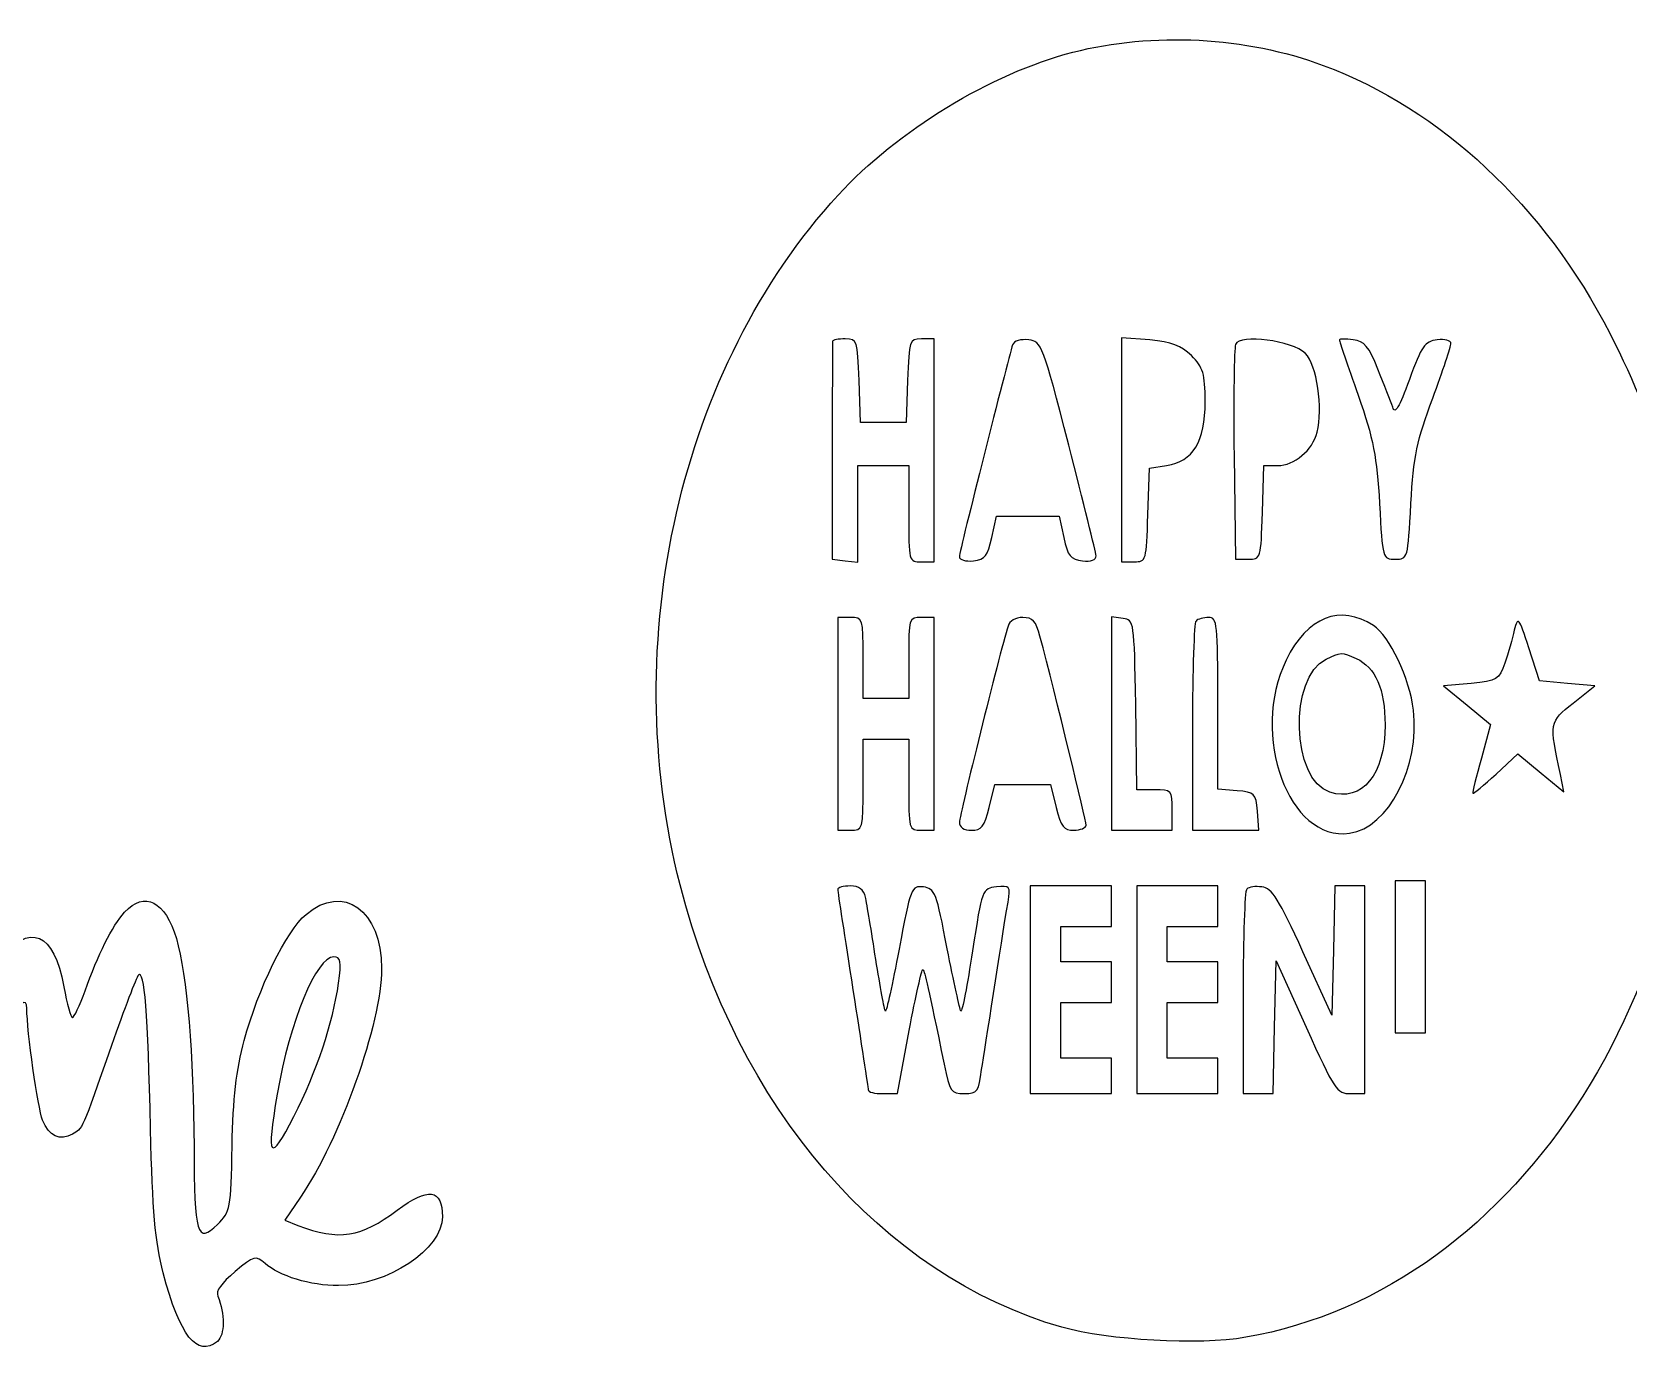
# Model space of a CAD drawing. Header units: centimetres. Extents: x -17.1 to 16.9, y -17.2 to 17.
# Drawn here: x -8.89 to 2.22, y -17.22 to -7.99 of the extents above; entities that cross this region are included whole.
import ezdxf

# ---------------------------------------------------------------- set-up
doc = ezdxf.new("R2010")
doc.units = ezdxf.units.CM
doc.header["$MEASUREMENT"] = 0
doc.layers.add('Layer 1', color=7, linetype='Continuous')

msp = doc.modelspace()

# ---------------------------------------------------------------- linework, layer by layer
at = {"layer": 'Layer 1'}
for points, knots in [([(-1.64394, -8.128), (-2.21544, -8.27617), (-2.86808, -8.67481), (-3.2773, -9.12283), (-3.2773, -9.12283), (-4.37797, -10.3258), (-4.81188, -12.22375), (-4.37797, -13.92766), (-4.37797, -13.92766), (-3.97933, -15.47988), (-2.97391, -16.64758), (-1.72155, -17.00741), (-1.72155, -17.00741), (-1.39347, -17.09913), (-0.76905, -17.13441), (-0.44097, -17.07797), (-0.44097, -17.07797), (1.48167, -16.74283), (2.85397, -14.57325), (2.67406, -12.16025), (2.67406, -12.16025), (2.61762, -11.40178), (2.4377, -10.75619), (2.0955, -10.08944), (2.0955, -10.08944), (1.63689, -9.19691), (0.92075, -8.52663), (0.09878, -8.21972), (0.09878, -8.21972), (-0.44097, -8.01864), (-1.08655, -7.98689), (-1.64394, -8.128)], [0, 0, 0, 0, 0.11111111, 0.11111111, 0.11111111, 0.11111111, 0.22222222, 0.22222222, 0.22222222, 0.22222222, 0.33333333, 0.33333333, 0.33333333, 0.33333333, 0.44444444, 0.44444444, 0.44444444, 0.44444444, 0.55555556, 0.55555556, 0.55555556, 0.55555556, 0.66666667, 0.66666667, 0.66666667, 0.66666667, 0.77777778, 0.77777778, 0.77777778, 0.77777778, 1, 1, 1, 1]), ([(-0.02469, -10.22703), (0.05292, -10.30111), (0.09878, -10.61156), (0.05645, -10.77384), (0.05645, -10.77384), (0.0247, -10.90084), (-0.1023, -11.00667), (-0.21872, -11.00667), (-0.21872, -11.00667), (-0.21872, -11.00667), (-0.31397, -11.00667), (-0.31397, -11.00667), (-0.31397, -11.00667), (-0.31397, -11.00667), (-0.32455, -11.33123), (-0.32455, -11.33123), (-0.32455, -11.33123), (-0.33513, -11.65579), (-0.33513, -11.65931), (-0.42333, -11.65931), (-0.42333, -11.65931), (-0.42333, -11.65931), (-0.51152, -11.65931), (-0.51152, -11.65931), (-0.51152, -11.65931), (-0.51152, -11.65931), (-0.5221, -10.93612), (-0.5221, -10.93612), (-0.5221, -10.93612), (-0.52563, -10.54101), (-0.5221, -10.19176), (-0.51152, -10.16354), (-0.51152, -10.16354), (-0.4833, -10.08946), (-0.11641, -10.13532), (-0.02469, -10.22704), (-0.02469, -10.22704), (-0.02469, -10.22704), (-0.02469, -10.22703), (-0.02469, -10.22703)], [0, 0, 0, 0, 0.09090909, 0.09090909, 0.09090909, 0.09090909, 0.18181818, 0.18181818, 0.18181818, 0.18181818, 0.27272727, 0.27272727, 0.27272727, 0.27272727, 0.36363636, 0.36363636, 0.36363636, 0.36363636, 0.45454545, 0.45454545, 0.45454545, 0.45454545, 0.54545455, 0.54545455, 0.54545455, 0.54545455, 0.63636364, 0.63636364, 0.63636364, 0.63636364, 0.72727273, 0.72727273, 0.72727273, 0.72727273, 0.81818182, 0.81818182, 0.81818182, 0.81818182, 1, 1, 1, 1]), ([(-3.13267, -10.414), (-3.13267, -10.414), (-3.12209, -10.70681), (-3.12209, -10.70681), (-3.12209, -10.70681), (-3.12209, -10.70681), (-2.96334, -10.70681), (-2.96334, -10.70681), (-2.96334, -10.70681), (-2.96334, -10.70681), (-2.80459, -10.70681), (-2.80459, -10.70681), (-2.80459, -10.70681), (-2.80459, -10.70681), (-2.79401, -10.414), (-2.79401, -10.414), (-2.79401, -10.414), (-2.78343, -10.13178), (-2.78343, -10.12472), (-2.69876, -10.12472), (-2.69876, -10.12472), (-2.69876, -10.12472), (-2.61057, -10.12472), (-2.61057, -10.12472), (-2.61057, -10.12472), (-2.61057, -10.12472), (-2.61057, -10.90083), (-2.61057, -10.90083), (-2.61057, -10.90083), (-2.61057, -10.90083), (-2.61057, -11.67694), (-2.61057, -11.67694), (-2.61057, -11.67694), (-2.61057, -11.67694), (-2.69876, -11.67694), (-2.69876, -11.67694), (-2.69876, -11.67694), (-2.78695, -11.67694), (-2.78695, -11.67694), (-2.78695, -11.3418), (-2.78695, -11.3418), (-2.78695, -11.3418), (-2.78695, -11.00666), (-2.78695, -11.00666), (-2.78695, -11.00666), (-2.78695, -11.00666), (-2.96334, -11.00666), (-2.96334, -11.00666), (-2.96334, -11.00666), (-2.96334, -11.00666), (-3.13973, -11.00666), (-3.13973, -11.00666), (-3.13973, -11.00666), (-3.13973, -11.00666), (-3.13973, -11.34533), (-3.13973, -11.34533), (-3.13973, -11.34533), (-3.13973, -11.34533), (-3.13973, -11.68047), (-3.13973, -11.68047), (-3.13973, -11.68047), (-3.13973, -11.68047), (-3.22792, -11.66989), (-3.22792, -11.66989), (-3.22792, -11.66989), (-3.22792, -11.66989), (-3.31964, -11.65931), (-3.31964, -11.65931), (-3.31964, -11.65931), (-3.31964, -11.65931), (-3.31964, -10.90789), (-3.31964, -10.90789), (-3.31964, -10.90789), (-3.31964, -10.49867), (-3.31611, -10.15295), (-3.31611, -10.14236), (-3.31611, -10.14236), (-3.31611, -10.13178), (-3.2773, -10.12472), (-3.22792, -10.12472), (-3.22792, -10.12472), (-3.14325, -10.12472), (-3.14325, -10.13178), (-3.13267, -10.414)], [0, 0, 0, 0, 0.04545455, 0.04545455, 0.04545455, 0.04545455, 0.09090909, 0.09090909, 0.09090909, 0.09090909, 0.13636364, 0.13636364, 0.13636364, 0.13636364, 0.18181818, 0.18181818, 0.18181818, 0.18181818, 0.22727273, 0.22727273, 0.22727273, 0.22727273, 0.27272727, 0.27272727, 0.27272727, 0.27272727, 0.31818182, 0.31818182, 0.31818182, 0.31818182, 0.36363636, 0.36363636, 0.36363636, 0.36363636, 0.40909091, 0.40909091, 0.40909091, 0.40909091, 0.45454545, 0.45454545, 0.45454545, 0.45454545, 0.5, 0.5, 0.5, 0.5, 0.54545455, 0.54545455, 0.54545455, 0.54545455, 0.59090909, 0.59090909, 0.59090909, 0.59090909, 0.63636364, 0.63636364, 0.63636364, 0.63636364, 0.68181818, 0.68181818, 0.68181818, 0.68181818, 0.72727273, 0.72727273, 0.72727273, 0.72727273, 0.77272727, 0.77272727, 0.77272727, 0.77272727, 0.81818182, 0.81818182, 0.81818182, 0.81818182, 0.86363636, 0.86363636, 0.86363636, 0.86363636, 0.90909091, 0.90909091, 0.90909091, 0.90909091, 1, 1, 1, 1]), ([(-1.67217, -10.86556), (-1.56986, -11.2642), (-1.4852, -11.60992), (-1.48167, -11.63462), (-1.48167, -11.63462), (-1.48167, -11.66637), (-1.51695, -11.67695), (-1.57692, -11.6699), (-1.57692, -11.6699), (-1.66159, -11.65932), (-1.67923, -11.63815), (-1.70745, -11.50762), (-1.70745, -11.50762), (-1.70745, -11.50762), (-1.7392, -11.35945), (-1.7392, -11.35945), (-1.7392, -11.35945), (-1.7392, -11.35945), (-1.95792, -11.35945), (-1.95792, -11.35945), (-1.95792, -11.35945), (-1.95792, -11.35945), (-2.17664, -11.35945), (-2.17664, -11.35945), (-2.17664, -11.35945), (-2.17664, -11.35945), (-2.20839, -11.50762), (-2.20839, -11.50762), (-2.20839, -11.50762), (-2.23661, -11.63815), (-2.25425, -11.65931), (-2.33539, -11.6699), (-2.33539, -11.6699), (-2.39183, -11.67696), (-2.43417, -11.66284), (-2.43417, -11.64168), (-2.43417, -11.64168), (-2.43417, -11.60287), (-2.09903, -10.27996), (-2.06375, -10.16707), (-2.06375, -10.16707), (-2.05317, -10.13885), (-2.00731, -10.12474), (-1.95086, -10.13179), (-1.95086, -10.13179), (-1.86267, -10.14237), (-1.85208, -10.16354), (-1.67217, -10.86557), (-1.67217, -10.86557), (-1.67217, -10.86557), (-1.67217, -10.86556), (-1.67217, -10.86556)], [0, 0, 0, 0, 0.07142857, 0.07142857, 0.07142857, 0.07142857, 0.14285714, 0.14285714, 0.14285714, 0.14285714, 0.21428571, 0.21428571, 0.21428571, 0.21428571, 0.28571429, 0.28571429, 0.28571429, 0.28571429, 0.35714286, 0.35714286, 0.35714286, 0.35714286, 0.42857143, 0.42857143, 0.42857143, 0.42857143, 0.5, 0.5, 0.5, 0.5, 0.57142857, 0.57142857, 0.57142857, 0.57142857, 0.64285714, 0.64285714, 0.64285714, 0.64285714, 0.71428571, 0.71428571, 0.71428571, 0.71428571, 0.78571429, 0.78571429, 0.78571429, 0.78571429, 0.85714286, 0.85714286, 0.85714286, 0.85714286, 1, 1, 1, 1]), ([(-0.81844, -10.24114), (-0.7373, -10.32581), (-0.72319, -10.36461), (-0.72319, -10.56217), (-0.72319, -10.56217), (-0.72319, -10.84086), (-0.80786, -10.97845), (-0.9913, -11.00667), (-0.9913, -11.00667), (-0.9913, -11.00667), (-1.11124, -11.02431), (-1.11124, -11.02431), (-1.11124, -11.02431), (-1.11124, -11.02431), (-1.12182, -11.34887), (-1.12182, -11.34887), (-1.12182, -11.34887), (-1.1324, -11.6699), (-1.1324, -11.67695), (-1.21707, -11.67695), (-1.21707, -11.67695), (-1.21707, -11.67695), (-1.30526, -11.67695), (-1.30526, -11.67695), (-1.30526, -11.67695), (-1.30526, -11.67695), (-1.30526, -10.89731), (-1.30526, -10.89731), (-1.30526, -10.89731), (-1.30526, -10.89731), (-1.30526, -10.11767), (-1.30526, -10.11767), (-1.30526, -10.11767), (-1.30526, -10.11767), (-1.1077, -10.13178), (-1.1077, -10.13178), (-1.1077, -10.13178), (-0.95601, -10.14589), (-0.89251, -10.17059), (-0.81842, -10.24114), (-0.81842, -10.24114), (-0.81842, -10.24114), (-0.81844, -10.24114), (-0.81844, -10.24114)], [0, 0, 0, 0, 0.08333333, 0.08333333, 0.08333333, 0.08333333, 0.16666667, 0.16666667, 0.16666667, 0.16666667, 0.25, 0.25, 0.25, 0.25, 0.33333333, 0.33333333, 0.33333333, 0.33333333, 0.41666667, 0.41666667, 0.41666667, 0.41666667, 0.5, 0.5, 0.5, 0.5, 0.58333333, 0.58333333, 0.58333333, 0.58333333, 0.66666667, 0.66666667, 0.66666667, 0.66666667, 0.75, 0.75, 0.75, 0.75, 0.83333333, 0.83333333, 0.83333333, 0.83333333, 1, 1, 1, 1]), ([(0.47978, -10.33639), (0.52211, -10.44222), (0.56797, -10.56217), (0.58209, -10.60097), (0.58209, -10.60097), (0.5962, -10.65389), (0.62795, -10.6045), (0.69851, -10.40694), (0.69851, -10.40694), (0.78318, -10.17411), (0.80434, -10.14236), (0.89254, -10.13177), (0.89254, -10.13177), (0.94546, -10.12471), (0.98779, -10.1353), (0.98779, -10.15646), (0.98779, -10.15646), (0.98779, -10.17763), (0.93135, -10.34696), (0.86079, -10.53746), (0.86079, -10.53746), (0.75143, -10.83027), (0.72673, -10.94315), (0.7091, -11.27124), (0.7091, -11.27124), (0.68793, -11.65577), (0.68793, -11.6593), (0.59974, -11.6593), (0.59974, -11.6593), (0.51155, -11.6593), (0.51155, -11.65577), (0.49038, -11.27124), (0.49038, -11.27124), (0.47274, -10.95021), (0.44805, -10.81968), (0.34221, -10.5163), (0.34221, -10.5163), (0.26813, -10.31169), (0.21168, -10.13883), (0.21168, -10.13177), (0.21168, -10.13177), (0.21168, -10.12471), (0.25401, -10.12471), (0.30693, -10.13177), (0.30693, -10.13177), (0.38454, -10.13883), (0.41629, -10.17763), (0.47979, -10.33638), (0.47979, -10.33638), (0.47979, -10.33638), (0.47978, -10.33639), (0.47978, -10.33639)], [0, 0, 0, 0, 0.07142857, 0.07142857, 0.07142857, 0.07142857, 0.14285714, 0.14285714, 0.14285714, 0.14285714, 0.21428571, 0.21428571, 0.21428571, 0.21428571, 0.28571429, 0.28571429, 0.28571429, 0.28571429, 0.35714286, 0.35714286, 0.35714286, 0.35714286, 0.42857143, 0.42857143, 0.42857143, 0.42857143, 0.5, 0.5, 0.5, 0.5, 0.57142857, 0.57142857, 0.57142857, 0.57142857, 0.64285714, 0.64285714, 0.64285714, 0.64285714, 0.71428571, 0.71428571, 0.71428571, 0.71428571, 0.78571429, 0.78571429, 0.78571429, 0.78571429, 0.85714286, 0.85714286, 0.85714286, 0.85714286, 1, 1, 1, 1]), ([(0.44803, -12.12145), (0.56092, -12.19553), (0.70203, -12.48834), (0.72672, -12.71059), (0.72672, -12.71059), (0.77258, -13.10217), (0.55386, -13.52903), (0.28222, -13.56784), (0.28222, -13.56784), (-0.14111, -13.62781), (-0.41275, -12.88345), (-0.15875, -12.36134), (-0.15875, -12.36134), (-0.01411, -12.06148), (0.21872, -11.96976), (0.44803, -12.12145)], [0, 0, 0, 0, 0.2, 0.2, 0.2, 0.2, 0.4, 0.4, 0.4, 0.4, 0.6, 0.6, 0.6, 0.6, 1, 1, 1, 1]), ([(-3.10444, -12.34722), (-3.10444, -12.34722), (-3.10444, -12.62944), (-3.10444, -12.62944), (-3.10444, -12.62944), (-3.10444, -12.62944), (-2.94569, -12.62944), (-2.94569, -12.62944), (-2.94569, -12.62944), (-2.94569, -12.62944), (-2.78694, -12.62944), (-2.78694, -12.62944), (-2.78694, -12.62944), (-2.78694, -12.62944), (-2.78694, -12.34722), (-2.78694, -12.34722), (-2.78694, -12.34722), (-2.78694, -12.06853), (-2.78694, -12.065), (-2.69875, -12.065), (-2.69875, -12.065), (-2.69875, -12.065), (-2.61056, -12.065), (-2.61056, -12.065), (-2.61056, -12.065), (-2.61056, -12.065), (-2.61056, -12.80583), (-2.61056, -12.80583), (-2.61056, -12.80583), (-2.61056, -12.80583), (-2.61056, -13.54666), (-2.61056, -13.54666), (-2.61056, -13.54666), (-2.61056, -13.54666), (-2.69875, -13.54666), (-2.69875, -13.54666), (-2.69875, -13.54666), (-2.78694, -13.54666), (-2.78694, -13.54313), (-2.78694, -13.22916), (-2.78694, -13.22916), (-2.78694, -13.22916), (-2.78694, -12.91166), (-2.78694, -12.91166), (-2.78694, -12.91166), (-2.78694, -12.91166), (-2.94569, -12.91166), (-2.94569, -12.91166), (-2.94569, -12.91166), (-2.94569, -12.91166), (-3.10444, -12.91166), (-3.10444, -12.91166), (-3.10444, -12.91166), (-3.10444, -12.91166), (-3.10444, -13.22916), (-3.10444, -13.22916), (-3.10444, -13.22916), (-3.10444, -13.54313), (-3.10444, -13.54666), (-3.19263, -13.54666), (-3.19263, -13.54666), (-3.19263, -13.54666), (-3.28082, -13.54666), (-3.28082, -13.54666), (-3.28082, -13.54666), (-3.28082, -13.54666), (-3.28082, -12.80583), (-3.28082, -12.80583), (-3.28082, -12.80583), (-3.28082, -12.80583), (-3.28082, -12.065), (-3.28082, -12.065), (-3.28082, -12.065), (-3.28082, -12.065), (-3.19263, -12.065), (-3.19263, -12.065), (-3.19263, -12.065), (-3.10444, -12.065), (-3.10444, -12.06853), (-3.10444, -12.34722)], [0, 0, 0, 0, 0.04761905, 0.04761905, 0.04761905, 0.04761905, 0.0952381, 0.0952381, 0.0952381, 0.0952381, 0.14285714, 0.14285714, 0.14285714, 0.14285714, 0.19047619, 0.19047619, 0.19047619, 0.19047619, 0.23809524, 0.23809524, 0.23809524, 0.23809524, 0.28571429, 0.28571429, 0.28571429, 0.28571429, 0.33333333, 0.33333333, 0.33333333, 0.33333333, 0.38095238, 0.38095238, 0.38095238, 0.38095238, 0.42857143, 0.42857143, 0.42857143, 0.42857143, 0.47619048, 0.47619048, 0.47619048, 0.47619048, 0.52380952, 0.52380952, 0.52380952, 0.52380952, 0.57142857, 0.57142857, 0.57142857, 0.57142857, 0.61904762, 0.61904762, 0.61904762, 0.61904762, 0.66666667, 0.66666667, 0.66666667, 0.66666667, 0.71428571, 0.71428571, 0.71428571, 0.71428571, 0.76190476, 0.76190476, 0.76190476, 0.76190476, 0.80952381, 0.80952381, 0.80952381, 0.80952381, 0.85714286, 0.85714286, 0.85714286, 0.85714286, 0.9047619, 0.9047619, 0.9047619, 0.9047619, 1, 1, 1, 1]), ([(-1.87325, -12.19553), (-1.76389, -12.60475), (-1.55222, -13.47964), (-1.55222, -13.51139), (-1.55222, -13.51139), (-1.55222, -13.52903), (-1.59103, -13.54667), (-1.63689, -13.54667), (-1.63689, -13.54667), (-1.70745, -13.54667), (-1.72508, -13.52198), (-1.76036, -13.38792), (-1.76036, -13.38792), (-1.76036, -13.38792), (-1.79917, -13.22917), (-1.79917, -13.22917), (-1.79917, -13.22917), (-1.79917, -13.22917), (-1.9932, -13.22917), (-1.9932, -13.22917), (-1.9932, -13.22917), (-1.9932, -13.22917), (-2.18723, -13.22917), (-2.18723, -13.22917), (-2.18723, -13.22917), (-2.18723, -13.22917), (-2.22604, -13.38792), (-2.22604, -13.38792), (-2.22604, -13.38792), (-2.26132, -13.52198), (-2.27896, -13.54667), (-2.34951, -13.54667), (-2.34951, -13.54667), (-2.40243, -13.54667), (-2.43418, -13.5255), (-2.43418, -13.49023), (-2.43418, -13.49023), (-2.43418, -13.44437), (-2.15549, -12.32254), (-2.09551, -12.12498), (-2.09551, -12.12498), (-2.08493, -12.0897), (-2.04259, -12.06501), (-1.9932, -12.06501), (-1.9932, -12.06501), (-1.92264, -12.06501), (-1.90148, -12.0897), (-1.87326, -12.19554), (-1.87326, -12.19554), (-1.87326, -12.19554), (-1.87325, -12.19553), (-1.87325, -12.19553)], [0, 0, 0, 0, 0.07142857, 0.07142857, 0.07142857, 0.07142857, 0.14285714, 0.14285714, 0.14285714, 0.14285714, 0.21428571, 0.21428571, 0.21428571, 0.21428571, 0.28571429, 0.28571429, 0.28571429, 0.28571429, 0.35714286, 0.35714286, 0.35714286, 0.35714286, 0.42857143, 0.42857143, 0.42857143, 0.42857143, 0.5, 0.5, 0.5, 0.5, 0.57142857, 0.57142857, 0.57142857, 0.57142857, 0.64285714, 0.64285714, 0.64285714, 0.64285714, 0.71428571, 0.71428571, 0.71428571, 0.71428571, 0.78571429, 0.78571429, 0.78571429, 0.78571429, 0.85714286, 0.85714286, 0.85714286, 0.85714286, 1, 1, 1, 1]), ([(-1.2065, -12.67178), (-1.2065, -12.67178), (-1.19944, -13.26445), (-1.19944, -13.26445), (-1.19944, -13.26445), (-1.19944, -13.26445), (-1.07597, -13.26445), (-1.07597, -13.26445), (-1.07597, -13.26445), (-0.95603, -13.26445), (-0.9525, -13.26798), (-0.9525, -13.40556), (-0.9525, -13.40556), (-0.9525, -13.40556), (-0.9525, -13.54667), (-0.9525, -13.54667), (-0.9525, -13.54667), (-0.9525, -13.54667), (-1.16417, -13.54667), (-1.16417, -13.54667), (-1.16417, -13.54667), (-1.16417, -13.54667), (-1.37584, -13.54667), (-1.37584, -13.54667), (-1.37584, -13.54667), (-1.37584, -13.54667), (-1.37584, -12.80231), (-1.37584, -12.80231), (-1.37584, -12.80231), (-1.37584, -12.80231), (-1.37584, -12.06148), (-1.37584, -12.06148), (-1.37584, -12.06148), (-1.37584, -12.06148), (-1.2947, -12.07206), (-1.2947, -12.07206), (-1.2947, -12.07206), (-1.21709, -12.08264), (-1.21709, -12.0897), (-1.20651, -12.67178), (-1.20651, -12.67178), (-1.20651, -12.67178), (-1.2065, -12.67178), (-1.2065, -12.67178)], [0, 0, 0, 0, 0.08333333, 0.08333333, 0.08333333, 0.08333333, 0.16666667, 0.16666667, 0.16666667, 0.16666667, 0.25, 0.25, 0.25, 0.25, 0.33333333, 0.33333333, 0.33333333, 0.33333333, 0.41666667, 0.41666667, 0.41666667, 0.41666667, 0.5, 0.5, 0.5, 0.5, 0.58333333, 0.58333333, 0.58333333, 0.58333333, 0.66666667, 0.66666667, 0.66666667, 0.66666667, 0.75, 0.75, 0.75, 0.75, 0.83333333, 0.83333333, 0.83333333, 0.83333333, 1, 1, 1, 1]), ([(-0.635, -12.6612), (-0.635, -12.6612), (-0.635, -13.26092), (-0.635, -13.26092), (-0.635, -13.26092), (-0.635, -13.26092), (-0.50094, -13.2715), (-0.50094, -13.2715), (-0.50094, -13.2715), (-0.37747, -13.28208), (-0.37041, -13.28914), (-0.35983, -13.41261), (-0.35983, -13.41261), (-0.35983, -13.41261), (-0.34925, -13.54667), (-0.34925, -13.54667), (-0.34925, -13.54667), (-0.34925, -13.54667), (-0.57856, -13.54667), (-0.57856, -13.54667), (-0.57856, -13.54667), (-0.57856, -13.54667), (-0.81139, -13.54667), (-0.81139, -13.54667), (-0.81139, -13.54667), (-0.81139, -13.54667), (-0.81139, -12.83053), (-0.81139, -12.83053), (-0.81139, -12.83053), (-0.81139, -12.43542), (-0.80081, -12.10028), (-0.7867, -12.0897), (-0.7867, -12.0897), (-0.77612, -12.07559), (-0.73378, -12.06501), (-0.69851, -12.06501), (-0.69851, -12.06501), (-0.63854, -12.06501), (-0.63501, -12.10734), (-0.63501, -12.6612), (-0.63501, -12.6612), (-0.63501, -12.6612), (-0.635, -12.6612), (-0.635, -12.6612)], [0, 0, 0, 0, 0.08333333, 0.08333333, 0.08333333, 0.08333333, 0.16666667, 0.16666667, 0.16666667, 0.16666667, 0.25, 0.25, 0.25, 0.25, 0.33333333, 0.33333333, 0.33333333, 0.33333333, 0.41666667, 0.41666667, 0.41666667, 0.41666667, 0.5, 0.5, 0.5, 0.5, 0.58333333, 0.58333333, 0.58333333, 0.58333333, 0.66666667, 0.66666667, 0.66666667, 0.66666667, 0.75, 0.75, 0.75, 0.75, 0.83333333, 0.83333333, 0.83333333, 0.83333333, 1, 1, 1, 1]), ([(1.79917, -12.52361), (1.79917, -12.52361), (1.98967, -12.54125), (1.98967, -12.54125), (1.98967, -12.54125), (1.98967, -12.54125), (1.83798, -12.66119), (1.83798, -12.66119), (1.83798, -12.66119), (1.67217, -12.79172), (1.67217, -12.79877), (1.74979, -13.15861), (1.74979, -13.15861), (1.74979, -13.15861), (1.77448, -13.27855), (1.77448, -13.27855), (1.77448, -13.27855), (1.77448, -13.27855), (1.61573, -13.14802), (1.61573, -13.14802), (1.61573, -13.14802), (1.61573, -13.14802), (1.45345, -13.01396), (1.45345, -13.01396), (1.45345, -13.01396), (1.45345, -13.01396), (1.30176, -13.15507), (1.30176, -13.15507), (1.30176, -13.15507), (1.21709, -13.23268), (1.14301, -13.29265), (1.13948, -13.28913), (1.13948, -13.28913), (1.13595, -13.2856), (1.16417, -13.17624), (1.19945, -13.04571), (1.19945, -13.04571), (1.19945, -13.04571), (1.26295, -12.80935), (1.26295, -12.80935), (1.26295, -12.80935), (1.26295, -12.80935), (1.10067, -12.67529), (1.10067, -12.67529), (1.10067, -12.67529), (1.10067, -12.67529), (0.93486, -12.54123), (0.93486, -12.54123), (0.93486, -12.54123), (0.93486, -12.54123), (1.12889, -12.52359), (1.12889, -12.52359), (1.12889, -12.52359), (1.30881, -12.50595), (1.32292, -12.4989), (1.36172, -12.38248), (1.36172, -12.38248), (1.38641, -12.31545), (1.41816, -12.20962), (1.42875, -12.15317), (1.42875, -12.15317), (1.45344, -12.05439), (1.4605, -12.06145), (1.53106, -12.27664), (1.53106, -12.27664), (1.53106, -12.27664), (1.60514, -12.50595), (1.60514, -12.50595), (1.60514, -12.50595), (1.60514, -12.50595), (1.79917, -12.52359), (1.79917, -12.52359), (1.79917, -12.52359), (1.79917, -12.52359), (1.79917, -12.52361), (1.79917, -12.52361)], [0, 0, 0, 0, 0.05, 0.05, 0.05, 0.05, 0.1, 0.1, 0.1, 0.1, 0.15, 0.15, 0.15, 0.15, 0.2, 0.2, 0.2, 0.2, 0.25, 0.25, 0.25, 0.25, 0.3, 0.3, 0.3, 0.3, 0.35, 0.35, 0.35, 0.35, 0.4, 0.4, 0.4, 0.4, 0.45, 0.45, 0.45, 0.45, 0.5, 0.5, 0.5, 0.5, 0.55, 0.55, 0.55, 0.55, 0.6, 0.6, 0.6, 0.6, 0.65, 0.65, 0.65, 0.65, 0.7, 0.7, 0.7, 0.7, 0.75, 0.75, 0.75, 0.75, 0.8, 0.8, 0.8, 0.8, 0.85, 0.85, 0.85, 0.85, 0.9, 0.9, 0.9, 0.9, 1, 1, 1, 1]), ([(0.11994, -12.35428), (-0.14464, -12.48128), (-0.12348, -13.19742), (0.14463, -13.28209), (0.14463, -13.28209), (0.37041, -13.35265), (0.52916, -13.15862), (0.52916, -12.8129), (0.52916, -12.8129), (0.52916, -12.56243), (0.46213, -12.41073), (0.32808, -12.35076), (0.32808, -12.35076), (0.2293, -12.3049), (0.21872, -12.3049), (0.11994, -12.35429), (0.11994, -12.35429), (0.11994, -12.35429), (0.11994, -12.35428), (0.11994, -12.35428)], [0, 0, 0, 0, 0.16666667, 0.16666667, 0.16666667, 0.16666667, 0.33333333, 0.33333333, 0.33333333, 0.33333333, 0.5, 0.5, 0.5, 0.5, 0.66666667, 0.66666667, 0.66666667, 0.66666667, 1, 1, 1, 1]), ([(-8.24442, -14.11817), (-8.33261, -14.21342), (-8.43139, -14.4145), (-8.51959, -14.66498), (-8.51959, -14.66498), (-8.5584, -14.76729), (-8.5972, -14.85195), (-8.60778, -14.85195), (-8.60778, -14.85195), (-8.61836, -14.85195), (-8.64659, -14.7567), (-8.66775, -14.63676), (-8.66775, -14.63676), (-8.74183, -14.25223), (-8.89353, -14.18873), (-9.13342, -14.44626), (-9.13342, -14.44626), (-9.21103, -14.53093), (-9.27806, -14.61912), (-9.27806, -14.64029), (-9.27806, -14.64029), (-9.27806, -14.66146), (-9.29217, -14.66851), (-9.31334, -14.65793), (-9.31334, -14.65793), (-9.33098, -14.64735), (-9.34862, -14.5909), (-9.34862, -14.53446), (-9.34862, -14.53446), (-9.34862, -14.42863), (-9.42623, -14.32279), (-9.50737, -14.32279), (-9.50737, -14.32279), (-9.56029, -14.32279), (-9.7014, -14.48507), (-9.7014, -14.54857), (-9.7014, -14.54857), (-9.7014, -14.64029), (-9.91659, -15.27529), (-9.94834, -15.27529), (-9.94834, -15.27529), (-9.96951, -15.27529), (-9.98362, -15.20473), (-9.98362, -15.12007), (-9.98362, -15.12007), (-9.98362, -15.0354), (-9.9942, -14.89429), (-10.00479, -14.80257), (-10.00479, -14.80257), (-10.02948, -14.64029), (-10.02948, -14.64029), (-10.16707, -14.64029), (-10.16707, -14.64029), (-10.16707, -14.64029), (-10.30465, -14.64029), (-10.30465, -14.64029), (-10.30465, -14.64029), (-10.30465, -14.64029), (-10.29407, -15.33526), (-10.29407, -15.33526), (-10.29407, -15.33526), (-10.28349, -15.93145), (-10.29054, -16.0514), (-10.34346, -16.16429), (-10.34346, -16.16429), (-10.38579, -16.25601), (-10.42813, -16.29835), (-10.47399, -16.29835), (-10.47399, -16.29835), (-10.65038, -16.29835), (-10.75621, -15.89266), (-10.78443, -15.11654), (-10.78443, -15.11654), (-10.79501, -14.8061), (-10.81971, -14.52387), (-10.83735, -14.4886), (-10.83735, -14.4886), (-10.88674, -14.38982), (-11.03843, -14.41099), (-11.08077, -14.52388), (-11.08077, -14.52388), (-11.16544, -14.74966), (-11.03844, -15.97027), (-10.8938, -16.30188), (-10.8938, -16.30188), (-10.73858, -16.66877), (-10.43519, -16.76755), (-10.20941, -16.52413), (-10.20941, -16.52413), (-10.14238, -16.4571), (-10.08947, -16.37949), (-10.08947, -16.35832), (-10.08947, -16.35832), (-10.08947, -16.33363), (-10.04361, -16.3936), (-9.99069, -16.49238), (-9.99069, -16.49238), (-9.88133, -16.69699), (-9.80019, -16.72874), (-9.71905, -16.60174), (-9.71905, -16.60174), (-9.66261, -16.51707), (-9.66613, -16.49943), (-9.78255, -16.2031), (-9.78255, -16.2031), (-9.96599, -15.74096), (-9.96952, -15.69157), (-9.84605, -15.62102), (-9.84605, -15.62102), (-9.78961, -15.58927), (-9.71199, -15.5046), (-9.67319, -15.43052), (-9.67319, -15.43052), (-9.67319, -15.43052), (-9.60616, -15.29999), (-9.60616, -15.29999), (-9.60616, -15.29999), (-9.60616, -15.29999), (-9.58499, -15.54341), (-9.58499, -15.54341), (-9.58499, -15.54341), (-9.57088, -15.67747), (-9.5603, -15.89619), (-9.55677, -16.03377), (-9.55677, -16.03377), (-9.55324, -16.5206), (-9.4968, -16.68288), (-9.33805, -16.68641), (-9.33805, -16.68641), (-9.21105, -16.68641), (-9.16519, -16.47122), (-9.14049, -15.71627), (-9.14049, -15.71627), (-9.11932, -15.13771), (-9.10168, -14.98602), (-9.04877, -14.87666), (-9.04877, -14.87666), (-8.98174, -14.74613), (-8.9253, -14.70733), (-8.9253, -14.78847), (-8.9253, -14.78847), (-8.9253, -14.94369), (-8.84769, -15.48344), (-8.81594, -15.56458), (-8.81594, -15.56458), (-8.77008, -15.67747), (-8.696, -15.71275), (-8.6078, -15.66336), (-8.6078, -15.66336), (-8.53724, -15.62455), (-8.5443, -15.64572), (-8.33616, -15.046), (-8.33616, -15.046), (-8.24797, -14.792), (-8.1633, -14.57328), (-8.14919, -14.55564), (-8.14919, -14.55564), (-8.10686, -14.51331), (-8.08216, -14.80964), (-8.06452, -15.62808), (-8.06452, -15.62808), (-8.05041, -16.20311), (-8.03277, -16.40772), (-7.97633, -16.62997), (-7.97633, -16.62997), (-7.85991, -17.06741), (-7.73997, -17.22264), (-7.59886, -17.10622), (-7.59886, -17.10622), (-7.54594, -17.06036), (-7.54594, -16.91572), (-7.59533, -16.79225), (-7.59533, -16.79225), (-7.61297, -16.75697), (-7.57064, -16.70053), (-7.47539, -16.61939), (-7.47539, -16.61939), (-7.34133, -16.51003), (-7.33075, -16.5065), (-7.26725, -16.56295), (-7.26725, -16.56295), (-7.16847, -16.65114), (-6.95328, -16.71817), (-6.75572, -16.71817), (-6.75572, -16.71817), (-6.41705, -16.7217), (-6.03253, -16.46417), (-6.03253, -16.23839), (-6.03253, -16.23839), (-6.03253, -16.04436), (-6.13131, -16.03025), (-6.3465, -16.19253), (-6.3465, -16.19253), (-6.6005, -16.38303), (-6.75219, -16.40772), (-7.03794, -16.29836), (-7.03794, -16.29836), (-7.03794, -16.29836), (-7.12966, -16.26308), (-7.12966, -16.26308), (-7.12966, -16.26308), (-7.12966, -16.26308), (-7.0203, -16.1008), (-7.0203, -16.1008), (-7.0203, -16.1008), (-6.74513, -15.70216), (-6.45586, -14.88724), (-6.45586, -14.50977), (-6.45586, -14.50977), (-6.45586, -14.10408), (-6.72397, -13.91358), (-6.9815, -14.1323), (-6.9815, -14.1323), (-7.11908, -14.24872), (-7.31664, -14.65088), (-7.41189, -15.01072), (-7.41189, -15.01072), (-7.46833, -15.21533), (-7.4895, -15.41641), (-7.49656, -15.7445), (-7.49656, -15.7445), (-7.50362, -16.18547), (-7.50714, -16.20311), (-7.59887, -16.29131), (-7.59887, -16.29131), (-7.73998, -16.43242), (-7.76115, -16.36187), (-7.76115, -15.75156), (-7.76115, -15.75156), (-7.76468, -15.1095), (-7.81054, -14.55564), (-7.88462, -14.30164), (-7.88462, -14.30164), (-7.9587, -14.04058), (-8.10687, -13.9665), (-8.24445, -14.1182), (-8.24445, -14.1182), (-8.24445, -14.1182), (-8.24442, -14.11817), (-8.24442, -14.11817)], [0, 0, 0, 0, 0.01639344, 0.01639344, 0.01639344, 0.01639344, 0.03278689, 0.03278689, 0.03278689, 0.03278689, 0.04918033, 0.04918033, 0.04918033, 0.04918033, 0.06557377, 0.06557377, 0.06557377, 0.06557377, 0.08196721, 0.08196721, 0.08196721, 0.08196721, 0.09836066, 0.09836066, 0.09836066, 0.09836066, 0.1147541, 0.1147541, 0.1147541, 0.1147541, 0.13114754, 0.13114754, 0.13114754, 0.13114754, 0.14754098, 0.14754098, 0.14754098, 0.14754098, 0.16393443, 0.16393443, 0.16393443, 0.16393443, 0.18032787, 0.18032787, 0.18032787, 0.18032787, 0.19672131, 0.19672131, 0.19672131, 0.19672131, 0.21311475, 0.21311475, 0.21311475, 0.21311475, 0.2295082, 0.2295082, 0.2295082, 0.2295082, 0.24590164, 0.24590164, 0.24590164, 0.24590164, 0.26229508, 0.26229508, 0.26229508, 0.26229508, 0.27868852, 0.27868852, 0.27868852, 0.27868852, 0.29508197, 0.29508197, 0.29508197, 0.29508197, 0.31147541, 0.31147541, 0.31147541, 0.31147541, 0.32786885, 0.32786885, 0.32786885, 0.32786885, 0.3442623, 0.3442623, 0.3442623, 0.3442623, 0.36065574, 0.36065574, 0.36065574, 0.36065574, 0.37704918, 0.37704918, 0.37704918, 0.37704918, 0.39344262, 0.39344262, 0.39344262, 0.39344262, 0.40983607, 0.40983607, 0.40983607, 0.40983607, 0.42622951, 0.42622951, 0.42622951, 0.42622951, 0.44262295, 0.44262295, 0.44262295, 0.44262295, 0.45901639, 0.45901639, 0.45901639, 0.45901639, 0.47540984, 0.47540984, 0.47540984, 0.47540984, 0.49180328, 0.49180328, 0.49180328, 0.49180328, 0.50819672, 0.50819672, 0.50819672, 0.50819672, 0.52459016, 0.52459016, 0.52459016, 0.52459016, 0.54098361, 0.54098361, 0.54098361, 0.54098361, 0.55737705, 0.55737705, 0.55737705, 0.55737705, 0.57377049, 0.57377049, 0.57377049, 0.57377049, 0.59016393, 0.59016393, 0.59016393, 0.59016393, 0.60655738, 0.60655738, 0.60655738, 0.60655738, 0.62295082, 0.62295082, 0.62295082, 0.62295082, 0.63934426, 0.63934426, 0.63934426, 0.63934426, 0.6557377, 0.6557377, 0.6557377, 0.6557377, 0.67213115, 0.67213115, 0.67213115, 0.67213115, 0.68852459, 0.68852459, 0.68852459, 0.68852459, 0.70491803, 0.70491803, 0.70491803, 0.70491803, 0.72131148, 0.72131148, 0.72131148, 0.72131148, 0.73770492, 0.73770492, 0.73770492, 0.73770492, 0.75409836, 0.75409836, 0.75409836, 0.75409836, 0.7704918, 0.7704918, 0.7704918, 0.7704918, 0.78688525, 0.78688525, 0.78688525, 0.78688525, 0.80327869, 0.80327869, 0.80327869, 0.80327869, 0.81967213, 0.81967213, 0.81967213, 0.81967213, 0.83606557, 0.83606557, 0.83606557, 0.83606557, 0.85245902, 0.85245902, 0.85245902, 0.85245902, 0.86885246, 0.86885246, 0.86885246, 0.86885246, 0.8852459, 0.8852459, 0.8852459, 0.8852459, 0.90163934, 0.90163934, 0.90163934, 0.90163934, 0.91803279, 0.91803279, 0.91803279, 0.91803279, 0.93442623, 0.93442623, 0.93442623, 0.93442623, 0.95081967, 0.95081967, 0.95081967, 0.95081967, 0.96721311, 0.96721311, 0.96721311, 0.96721311, 1, 1, 1, 1]), ([(-3.08681, -14.01233), (-3.07975, -14.05819), (-3.04448, -14.25222), (-3.01625, -14.44625), (-3.01625, -14.44625), (-2.9845, -14.63675), (-2.95628, -14.79903), (-2.94922, -14.80608), (-2.94922, -14.80608), (-2.94216, -14.81314), (-2.89983, -14.61911), (-2.85397, -14.37569), (-2.85397, -14.37569), (-2.77283, -13.9453), (-2.7693, -13.93119), (-2.68464, -13.94177), (-2.68464, -13.94177), (-2.6035, -13.95235), (-2.59292, -13.98058), (-2.51883, -14.37216), (-2.51883, -14.37216), (-2.47297, -14.60147), (-2.43064, -14.79549), (-2.42358, -14.80608), (-2.42358, -14.80608), (-2.41652, -14.81314), (-2.37772, -14.62264), (-2.34244, -14.38627), (-2.34244, -14.38627), (-2.27541, -13.95588), (-2.27541, -13.95235), (-2.17663, -13.94177), (-2.17663, -13.94177), (-2.08138, -13.93119), (-2.07785, -13.93471), (-2.09549, -14.0476), (-2.09549, -14.0476), (-2.14488, -14.34041), (-2.25424, -15.0636), (-2.27893, -15.21177), (-2.27893, -15.21177), (-2.3001, -15.36699), (-2.30715, -15.3811), (-2.39887, -15.3811), (-2.39887, -15.3811), (-2.49412, -15.3811), (-2.50118, -15.36699), (-2.53998, -15.17649), (-2.53998, -15.17649), (-2.65287, -14.63321), (-2.67404, -14.53091), (-2.68815, -14.5168), (-2.68815, -14.5168), (-2.69521, -14.50974), (-2.73754, -14.70024), (-2.7834, -14.94013), (-2.7834, -14.94013), (-2.7834, -14.94013), (-2.86454, -15.3811), (-2.86454, -15.3811), (-2.86454, -15.3811), (-2.86454, -15.3811), (-2.96685, -15.3811), (-2.96685, -15.3811), (-2.96685, -15.3811), (-3.02329, -15.3811), (-3.06916, -15.37052), (-3.06916, -15.35288), (-3.06916, -15.35288), (-3.06916, -15.33877), (-3.11855, -15.0248), (-3.17499, -14.65791), (-3.17499, -14.65791), (-3.23143, -14.28749), (-3.28082, -13.97705), (-3.28082, -13.95941), (-3.28082, -13.95941), (-3.28082, -13.9453), (-3.24201, -13.93472), (-3.19263, -13.93472), (-3.19263, -13.93472), (-3.13266, -13.93472), (-3.10091, -13.95941), (-3.0868, -14.01233), (-3.0868, -14.01233), (-3.0868, -14.01233), (-3.08681, -14.01233), (-3.08681, -14.01233)], [0, 0, 0, 0, 0.04347826, 0.04347826, 0.04347826, 0.04347826, 0.08695652, 0.08695652, 0.08695652, 0.08695652, 0.13043478, 0.13043478, 0.13043478, 0.13043478, 0.17391304, 0.17391304, 0.17391304, 0.17391304, 0.2173913, 0.2173913, 0.2173913, 0.2173913, 0.26086957, 0.26086957, 0.26086957, 0.26086957, 0.30434783, 0.30434783, 0.30434783, 0.30434783, 0.34782609, 0.34782609, 0.34782609, 0.34782609, 0.39130435, 0.39130435, 0.39130435, 0.39130435, 0.43478261, 0.43478261, 0.43478261, 0.43478261, 0.47826087, 0.47826087, 0.47826087, 0.47826087, 0.52173913, 0.52173913, 0.52173913, 0.52173913, 0.56521739, 0.56521739, 0.56521739, 0.56521739, 0.60869565, 0.60869565, 0.60869565, 0.60869565, 0.65217391, 0.65217391, 0.65217391, 0.65217391, 0.69565217, 0.69565217, 0.69565217, 0.69565217, 0.73913043, 0.73913043, 0.73913043, 0.73913043, 0.7826087, 0.7826087, 0.7826087, 0.7826087, 0.82608696, 0.82608696, 0.82608696, 0.82608696, 0.86956522, 0.86956522, 0.86956522, 0.86956522, 0.91304348, 0.91304348, 0.91304348, 0.91304348, 1, 1, 1, 1]), ([(-1.37583, -14.07583), (-1.37583, -14.07583), (-1.37583, -14.21694), (-1.37583, -14.21694), (-1.37583, -14.21694), (-1.37583, -14.21694), (-1.55222, -14.21694), (-1.55222, -14.21694), (-1.55222, -14.21694), (-1.55222, -14.21694), (-1.72861, -14.21694), (-1.72861, -14.21694), (-1.72861, -14.21694), (-1.72861, -14.21694), (-1.72861, -14.34041), (-1.72861, -14.34041), (-1.72861, -14.34041), (-1.72861, -14.34041), (-1.72861, -14.46388), (-1.72861, -14.46388), (-1.72861, -14.46388), (-1.72861, -14.46388), (-1.55222, -14.46388), (-1.55222, -14.46388), (-1.55222, -14.46388), (-1.55222, -14.46388), (-1.37583, -14.46388), (-1.37583, -14.46388), (-1.37583, -14.46388), (-1.37583, -14.46388), (-1.37583, -14.60499), (-1.37583, -14.60499), (-1.37583, -14.60499), (-1.37583, -14.60499), (-1.37583, -14.7461), (-1.37583, -14.7461), (-1.37583, -14.7461), (-1.37583, -14.7461), (-1.55222, -14.7461), (-1.55222, -14.7461), (-1.55222, -14.7461), (-1.55222, -14.7461), (-1.72861, -14.7461), (-1.72861, -14.7461), (-1.72861, -14.7461), (-1.72861, -14.7461), (-1.72861, -14.94013), (-1.72861, -14.94013), (-1.72861, -14.94013), (-1.72861, -14.94013), (-1.72861, -15.13416), (-1.72861, -15.13416), (-1.72861, -15.13416), (-1.72861, -15.13416), (-1.55222, -15.13416), (-1.55222, -15.13416), (-1.55222, -15.13416), (-1.55222, -15.13416), (-1.37583, -15.13416), (-1.37583, -15.13416), (-1.37583, -15.13416), (-1.37583, -15.13416), (-1.37583, -15.25763), (-1.37583, -15.25763), (-1.37583, -15.25763), (-1.37583, -15.25763), (-1.37583, -15.3811), (-1.37583, -15.3811), (-1.37583, -15.3811), (-1.37583, -15.3811), (-1.65805, -15.3811), (-1.65805, -15.3811), (-1.65805, -15.3811), (-1.65805, -15.3811), (-1.94027, -15.3811), (-1.94027, -15.3811), (-1.94027, -15.3811), (-1.94027, -15.3811), (-1.94027, -14.65791), (-1.94027, -14.65791), (-1.94027, -14.65791), (-1.94027, -14.65791), (-1.94027, -13.93472), (-1.94027, -13.93472), (-1.94027, -13.93472), (-1.94027, -13.93472), (-1.65805, -13.93472), (-1.65805, -13.93472), (-1.65805, -13.93472), (-1.65805, -13.93472), (-1.37583, -13.93472), (-1.37583, -13.93472), (-1.37583, -13.93472), (-1.37583, -13.93472), (-1.37583, -14.07583), (-1.37583, -14.07583)], [0, 0, 0, 0, 0.04, 0.04, 0.04, 0.04, 0.08, 0.08, 0.08, 0.08, 0.12, 0.12, 0.12, 0.12, 0.16, 0.16, 0.16, 0.16, 0.2, 0.2, 0.2, 0.2, 0.24, 0.24, 0.24, 0.24, 0.28, 0.28, 0.28, 0.28, 0.32, 0.32, 0.32, 0.32, 0.36, 0.36, 0.36, 0.36, 0.4, 0.4, 0.4, 0.4, 0.44, 0.44, 0.44, 0.44, 0.48, 0.48, 0.48, 0.48, 0.52, 0.52, 0.52, 0.52, 0.56, 0.56, 0.56, 0.56, 0.6, 0.6, 0.6, 0.6, 0.64, 0.64, 0.64, 0.64, 0.68, 0.68, 0.68, 0.68, 0.72, 0.72, 0.72, 0.72, 0.76, 0.76, 0.76, 0.76, 0.8, 0.8, 0.8, 0.8, 0.84, 0.84, 0.84, 0.84, 0.88, 0.88, 0.88, 0.88, 0.92, 0.92, 0.92, 0.92, 1, 1, 1, 1]), ([(-0.635, -14.07583), (-0.635, -14.07583), (-0.635, -14.21694), (-0.635, -14.21694), (-0.635, -14.21694), (-0.635, -14.21694), (-0.81139, -14.21694), (-0.81139, -14.21694), (-0.81139, -14.21694), (-0.81139, -14.21694), (-0.98778, -14.21694), (-0.98778, -14.21694), (-0.98778, -14.21694), (-0.98778, -14.21694), (-0.98778, -14.34041), (-0.98778, -14.34041), (-0.98778, -14.34041), (-0.98778, -14.34041), (-0.98778, -14.46388), (-0.98778, -14.46388), (-0.98778, -14.46388), (-0.98778, -14.46388), (-0.81139, -14.46388), (-0.81139, -14.46388), (-0.81139, -14.46388), (-0.81139, -14.46388), (-0.635, -14.46388), (-0.635, -14.46388), (-0.635, -14.46388), (-0.635, -14.46388), (-0.635, -14.60499), (-0.635, -14.60499), (-0.635, -14.60499), (-0.635, -14.60499), (-0.635, -14.7461), (-0.635, -14.7461), (-0.635, -14.7461), (-0.635, -14.7461), (-0.81139, -14.7461), (-0.81139, -14.7461), (-0.81139, -14.7461), (-0.81139, -14.7461), (-0.98778, -14.7461), (-0.98778, -14.7461), (-0.98778, -14.7461), (-0.98778, -14.7461), (-0.98778, -14.94013), (-0.98778, -14.94013), (-0.98778, -14.94013), (-0.98778, -14.94013), (-0.98778, -15.13416), (-0.98778, -15.13416), (-0.98778, -15.13416), (-0.98778, -15.13416), (-0.81139, -15.13416), (-0.81139, -15.13416), (-0.81139, -15.13416), (-0.81139, -15.13416), (-0.635, -15.13416), (-0.635, -15.13416), (-0.635, -15.13416), (-0.635, -15.13416), (-0.635, -15.25763), (-0.635, -15.25763), (-0.635, -15.25763), (-0.635, -15.25763), (-0.635, -15.3811), (-0.635, -15.3811), (-0.635, -15.3811), (-0.635, -15.3811), (-0.91722, -15.3811), (-0.91722, -15.3811), (-0.91722, -15.3811), (-0.91722, -15.3811), (-1.19944, -15.3811), (-1.19944, -15.3811), (-1.19944, -15.3811), (-1.19944, -15.3811), (-1.19944, -14.65791), (-1.19944, -14.65791), (-1.19944, -14.65791), (-1.19944, -14.65791), (-1.19944, -13.93472), (-1.19944, -13.93472), (-1.19944, -13.93472), (-1.19944, -13.93472), (-0.91722, -13.93472), (-0.91722, -13.93472), (-0.91722, -13.93472), (-0.91722, -13.93472), (-0.635, -13.93472), (-0.635, -13.93472), (-0.635, -13.93472), (-0.635, -13.93472), (-0.635, -14.07583), (-0.635, -14.07583)], [0, 0, 0, 0, 0.04, 0.04, 0.04, 0.04, 0.08, 0.08, 0.08, 0.08, 0.12, 0.12, 0.12, 0.12, 0.16, 0.16, 0.16, 0.16, 0.2, 0.2, 0.2, 0.2, 0.24, 0.24, 0.24, 0.24, 0.28, 0.28, 0.28, 0.28, 0.32, 0.32, 0.32, 0.32, 0.36, 0.36, 0.36, 0.36, 0.4, 0.4, 0.4, 0.4, 0.44, 0.44, 0.44, 0.44, 0.48, 0.48, 0.48, 0.48, 0.52, 0.52, 0.52, 0.52, 0.56, 0.56, 0.56, 0.56, 0.6, 0.6, 0.6, 0.6, 0.64, 0.64, 0.64, 0.64, 0.68, 0.68, 0.68, 0.68, 0.72, 0.72, 0.72, 0.72, 0.76, 0.76, 0.76, 0.76, 0.8, 0.8, 0.8, 0.8, 0.84, 0.84, 0.84, 0.84, 0.88, 0.88, 0.88, 0.88, 0.92, 0.92, 0.92, 0.92, 1, 1, 1, 1]), ([(-0.04233, -14.39333), (-0.04233, -14.39333), (0.15875, -14.8343), (0.15875, -14.8343), (0.15875, -14.8343), (0.15875, -14.8343), (0.16933, -14.38274), (0.16933, -14.38274), (0.16933, -14.38274), (0.16933, -14.38274), (0.17991, -13.93471), (0.17991, -13.93471), (0.17991, -13.93471), (0.17991, -13.93471), (0.28222, -13.93471), (0.28222, -13.93471), (0.28222, -13.93471), (0.28222, -13.93471), (0.38805, -13.93471), (0.38805, -13.93471), (0.38805, -13.93471), (0.38805, -13.93471), (0.38805, -14.6579), (0.38805, -14.6579), (0.38805, -14.6579), (0.38805, -14.6579), (0.38805, -15.38109), (0.38805, -15.38109), (0.38805, -15.38109), (0.38805, -15.38109), (0.28927, -15.38109), (0.28927, -15.38109), (0.28927, -15.38109), (0.19402, -15.38109), (0.17638, -15.35287), (-0.02117, -14.91895), (-0.02117, -14.91895), (-0.02117, -14.91895), (-0.22931, -14.45681), (-0.22931, -14.45681), (-0.22931, -14.45681), (-0.22931, -14.45681), (-0.23989, -14.91895), (-0.23989, -14.91895), (-0.23989, -14.91895), (-0.23989, -14.91895), (-0.25047, -15.38109), (-0.25047, -15.38109), (-0.25047, -15.38109), (-0.25047, -15.38109), (-0.35278, -15.38109), (-0.35278, -15.38109), (-0.35278, -15.38109), (-0.35278, -15.38109), (-0.45861, -15.38109), (-0.45861, -15.38109), (-0.45861, -15.38109), (-0.45861, -15.38109), (-0.45861, -14.68259), (-0.45861, -14.68259), (-0.45861, -14.68259), (-0.45861, -14.29806), (-0.44803, -13.96998), (-0.43392, -13.95587), (-0.43392, -13.95587), (-0.41981, -13.94176), (-0.37042, -13.9347), (-0.32809, -13.94176), (-0.32809, -13.94176), (-0.25753, -13.94882), (-0.20815, -14.02995), (-0.04234, -14.39332), (-0.04234, -14.39332), (-0.04234, -14.39332), (-0.04233, -14.39333), (-0.04233, -14.39333)], [0, 0, 0, 0, 0.05, 0.05, 0.05, 0.05, 0.1, 0.1, 0.1, 0.1, 0.15, 0.15, 0.15, 0.15, 0.2, 0.2, 0.2, 0.2, 0.25, 0.25, 0.25, 0.25, 0.3, 0.3, 0.3, 0.3, 0.35, 0.35, 0.35, 0.35, 0.4, 0.4, 0.4, 0.4, 0.45, 0.45, 0.45, 0.45, 0.5, 0.5, 0.5, 0.5, 0.55, 0.55, 0.55, 0.55, 0.6, 0.6, 0.6, 0.6, 0.65, 0.65, 0.65, 0.65, 0.7, 0.7, 0.7, 0.7, 0.75, 0.75, 0.75, 0.75, 0.8, 0.8, 0.8, 0.8, 0.85, 0.85, 0.85, 0.85, 0.9, 0.9, 0.9, 0.9, 1, 1, 1, 1]), ([(0.81139, -14.42861), (0.81139, -14.42861), (0.81139, -14.95778), (0.81139, -14.95778), (0.81139, -14.95778), (0.81139, -14.95778), (0.70556, -14.95778), (0.70556, -14.95778), (0.70556, -14.95778), (0.70556, -14.95778), (0.59973, -14.95778), (0.59973, -14.95778), (0.59973, -14.95778), (0.59973, -14.95778), (0.59973, -14.42861), (0.59973, -14.42861), (0.59973, -14.42861), (0.59973, -14.42861), (0.59973, -13.89944), (0.59973, -13.89944), (0.59973, -13.89944), (0.59973, -13.89944), (0.70556, -13.89944), (0.70556, -13.89944), (0.70556, -13.89944), (0.70556, -13.89944), (0.81139, -13.89944), (0.81139, -13.89944), (0.81139, -13.89944), (0.81139, -13.89944), (0.81139, -14.42861), (0.81139, -14.42861)], [0, 0, 0, 0, 0.11111111, 0.11111111, 0.11111111, 0.11111111, 0.22222222, 0.22222222, 0.22222222, 0.22222222, 0.33333333, 0.33333333, 0.33333333, 0.33333333, 0.44444444, 0.44444444, 0.44444444, 0.44444444, 0.55555556, 0.55555556, 0.55555556, 0.55555556, 0.66666667, 0.66666667, 0.66666667, 0.66666667, 0.77777778, 0.77777778, 0.77777778, 0.77777778, 1, 1, 1, 1]), ([(-6.75569, -14.61206), (-6.7945, -14.89075), (-6.90738, -15.22589), (-7.06613, -15.53987), (-7.06613, -15.53987), (-7.23546, -15.86795), (-7.26016, -15.8362), (-7.18255, -15.38465), (-7.18255, -15.38465), (-7.09436, -14.87312), (-6.91091, -14.42862), (-6.78744, -14.42862), (-6.78744, -14.42862), (-6.74158, -14.42862), (-6.73452, -14.46037), (-6.75569, -14.61206)], [0, 0, 0, 0, 0.2, 0.2, 0.2, 0.2, 0.4, 0.4, 0.4, 0.4, 0.6, 0.6, 0.6, 0.6, 1, 1, 1, 1])]:
    msp.add_open_spline(points, degree=3, knots=knots, dxfattribs=at)

doc.saveas('drawing.dxf')
